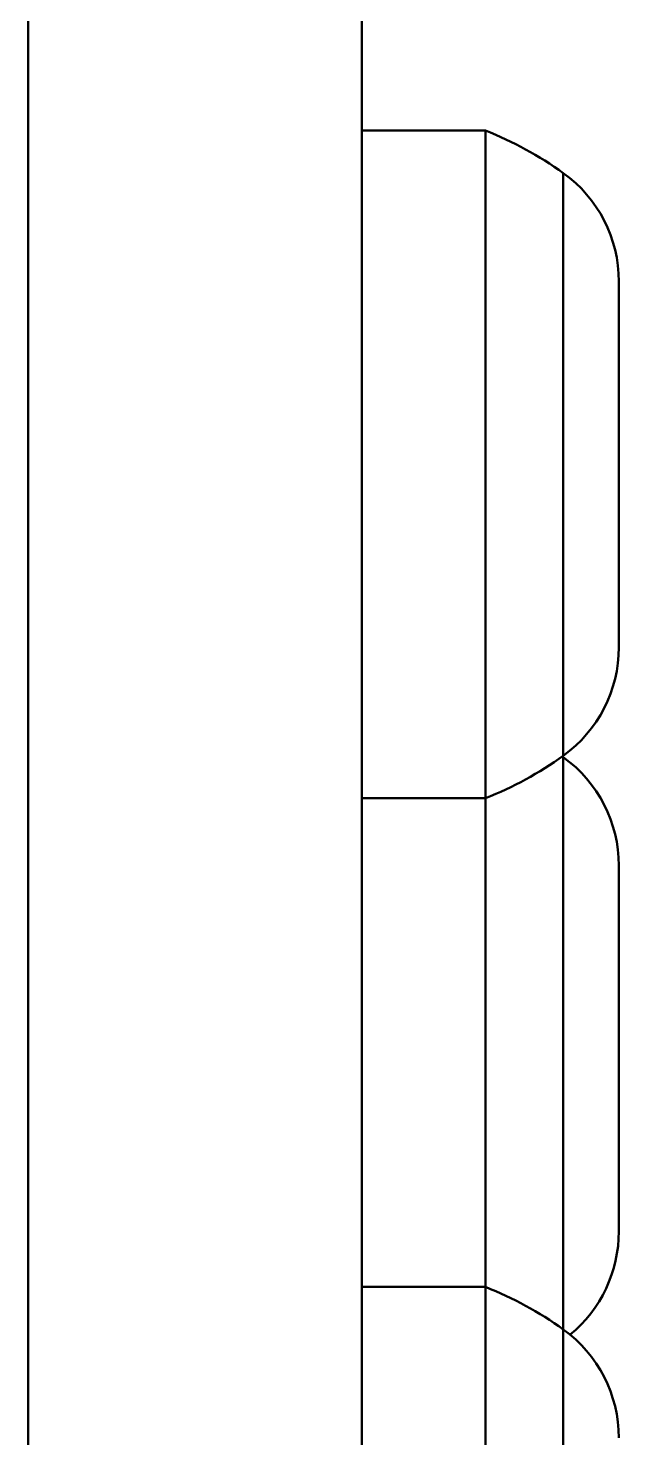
# Model space of a CAD drawing. Header units: millimetres. Extents: x 4430 to 5189, y 950 to 1287.
# Drawn here: x 4790.1 to 4797.18, y 1155.97 to 1172.87 of the extents above; entities that cross this region are included whole.
import ezdxf

# ---------------------------------------------------------------- set-up
doc = ezdxf.new("R2010")
doc.units = ezdxf.units.MM
doc.header["$LTSCALE"] = 0.5
doc.layers.add('BOL', color=7, linetype='Continuous', lineweight=50)

msp = doc.modelspace()

# ---------------------------------------------------------------- linework, layer by layer
at = {"layer": 'BOL'}
for p, q in [((4790.098, 1152.125), (4790.098, 1230.067)), ((4794.098, 1150.125), (4794.098, 1228.067)), ((4795.581, 1171.639), (4794.098, 1171.639)), ((4795.581, 1171.639), (4795.581, 1165.125)), ((4796.514, 1171.13), (4796.514, 1165.444)), ((4797.181, 1169.831), (4797.181, 1169.344)), ((4797.181, 1169.344), (4797.181, 1166.261)), ((4797.181, 1166.261), (4797.181, 1165.447)), ((4796.514, 1165.444), (4796.514, 1164.148)), ((4795.581, 1165.125), (4795.581, 1163.639)), ((4796.514, 1164.13), (4796.514, 1158.444)), ((4794.098, 1163.639), (4795.581, 1163.639)), ((4795.581, 1163.639), (4795.581, 1158.125)), ((4797.181, 1162.831), (4797.181, 1162.344)), ((4797.181, 1162.344), (4797.181, 1159.261)), ((4797.181, 1159.261), (4797.181, 1158.447)), ((4796.514, 1158.444), (4796.514, 1157.274)), ((4795.581, 1158.125), (4795.581, 1157.782)), ((4795.581, 1157.782), (4794.098, 1157.782)), ((4795.581, 1157.782), (4795.581, 1151.268)), ((4796.514, 1157.274), (4796.514, 1151.588))]:
    msp.add_line(p, q, dxfattribs=at)
for centre, radius, start, end in [((4794.006, 1167.639), 4.299, 54.3075, 68.5137), ((4795.581, 1169.831), 1.6, 0, 54.3075), ((4795.581, 1165.447), 1.6, 305.6925, 0), ((4794.006, 1167.639), 4.299, 291.4863, 305.6925), ((4795.581, 1162.831), 1.6, 0, 54.3075), ((4795.581, 1158.447), 1.6, 309.3989, 0), ((4794.006, 1153.782), 4.299, 54.3075, 68.5137), ((4795.581, 1155.974), 1.6, 0, 54.3075)]:
    msp.add_arc(centre, radius, start, end, dxfattribs=at)

doc.saveas('drawing.dxf')
